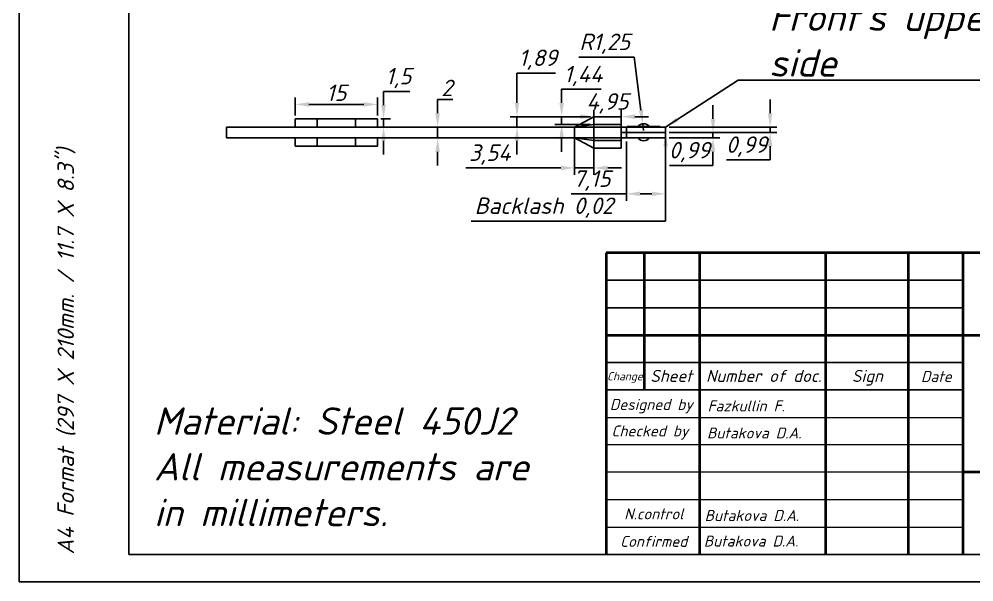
# Model space of a CAD drawing. Header units: millimetres. Extents: x 0 to 617, y 0 to 210.
# Drawn here: x 0 to 174, y 0 to 102.6 of the extents above; entities that cross this region are included whole.
import ezdxf

# ---------------------------------------------------------------- set-up
doc = ezdxf.new("R2010")
doc.units = ezdxf.units.MM
for name, color, linetype, lineweight in [('Основная', 7, 'Continuous', 40), ('текст', 7, 'Continuous', 30), ('тонкая', 7, 'Continuous', 20)]:
    doc.layers.add(name, color=color, linetype=linetype, lineweight=lineweight)
doc.styles.add('GOST', font='ISOCPEUI.TTF')
doc.dimstyles.new('Copy of ISO-25', dxfattribs={"dimtxt": 3, "dimasz": 2.5, "dimexe": 1.25, "dimexo": 0.625, "dimtad": 1, "dimtoh": 1, "dimtxsty": 'GOST', "dimcen": 2.5, "dimadec": 0, "dimazin": 0, "dimtfac": 1, "dimtmove": 0, "dimatfit": 3, "dimfxl": 1, "dimarcsym": 0})

# ---------------------------------------------------------------- blocks, each defined once
blk = doc.blocks.new('*D342')
at = {"color": 0, "lineweight": -2, "transparency": 16777216}
for p, q in [((50.32, 85.08), (50.32, 88.33)), ((52.82, 87.08), (62.82, 87.08)), ((65.32, 85.08), (65.32, 88.33))]:
    blk.add_line(p, q, dxfattribs=at)
at = {"color": 0, "transparency": 16777216}
for points in [[(52.82, 87.49), (52.82, 86.66), (50.32, 87.08)], [(62.82, 87.49), (62.82, 86.66), (65.32, 87.08)]]:
    blk.add_solid(points, dxfattribs=at)
at = {"layer": 'Defpoints', "color": 0, "transparency": 16777216}
for p in [(65.32, 87.08), (50.32, 84.45), (65.32, 84.45)]:
    blk.add_point(p, dxfattribs=at)
at = {"color": 0, "lineweight": 5, "transparency": 16777216, "insert": (57.82, 89.2), "char_height": 3, "attachment_point": 5, "style": 'GOST'}
blk.add_mtext('15', dxfattribs=at)
blk = doc.blocks.new('*D343')
at = {"color": 0, "lineweight": -2, "transparency": 16777216}
for p, q in [((66.42, 86.95), (66.42, 89.45)), ((66.42, 89.45), (71.24, 89.45)), ((65.95, 84.45), (67.67, 84.45)), ((66.42, 82.95), (66.42, 84.45)), ((65.95, 82.95), (67.67, 82.95)), ((66.42, 80.45), (66.42, 77.95))]:
    blk.add_line(p, q, dxfattribs=at)
at = {"color": 0, "transparency": 16777216}
for points in [[(66.01, 86.95), (66.84, 86.95), (66.42, 84.45)], [(66.01, 80.45), (66.84, 80.45), (66.42, 82.95)]]:
    blk.add_solid(points, dxfattribs=at)
at = {"layer": 'Defpoints', "color": 0, "transparency": 16777216}
for p in [(65.32, 84.45), (65.32, 82.95), (66.42, 82.95)]:
    blk.add_point(p, dxfattribs=at)
at = {"color": 0, "lineweight": 5, "transparency": 16777216, "insert": (69.15, 91.88), "char_height": 3, "attachment_point": 5, "style": 'GOST'}
blk.add_mtext('1,5', dxfattribs=at)
blk = doc.blocks.new('*D344')
at = {"color": 0, "lineweight": -2, "transparency": 16777216}
for p, q in [((76.28, 85.45), (76.28, 87.95)), ((76.28, 87.95), (79.03, 87.95)), ((77.2, 82.95), (75.03, 82.95)), ((76.28, 80.95), (76.28, 82.95)), ((77.2, 80.95), (75.03, 80.95)), ((76.28, 78.45), (76.28, 75.95))]:
    blk.add_line(p, q, dxfattribs=at)
at = {"color": 0, "transparency": 16777216}
for points in [[(75.86, 85.45), (76.69, 85.45), (76.28, 82.95)], [(75.86, 78.45), (76.69, 78.45), (76.28, 80.95)]]:
    blk.add_solid(points, dxfattribs=at)
at = {"layer": 'Defpoints', "color": 0, "transparency": 16777216}
for p in [(77.82, 82.95), (76.28, 80.95), (77.82, 80.95)]:
    blk.add_point(p, dxfattribs=at)
at = {"color": 0, "lineweight": 5, "transparency": 16777216, "insert": (77.97, 90.08), "char_height": 3, "attachment_point": 5, "style": 'GOST'}
blk.add_mtext('2', dxfattribs=at)
blk = doc.blocks.new('*D345')
at = {"color": 0, "lineweight": -2, "transparency": 16777216}
for p, q in [((90.74, 87.34), (90.74, 92.8)), ((90.74, 92.8), (97.75, 92.8)), ((104.14, 84.84), (89.49, 84.84)), ((90.74, 82.95), (90.74, 84.84)), ((104.14, 82.95), (89.49, 82.95)), ((90.74, 80.45), (90.74, 77.95))]:
    blk.add_line(p, q, dxfattribs=at)
at = {"color": 0, "transparency": 16777216}
for points in [[(90.33, 87.34), (91.16, 87.34), (90.74, 84.84)], [(90.33, 80.45), (91.16, 80.45), (90.74, 82.95)]]:
    blk.add_solid(points, dxfattribs=at)
at = {"layer": 'Defpoints', "color": 0, "transparency": 16777216}
for p in [(104.77, 84.84), (90.74, 82.95), (104.77, 82.95)]:
    blk.add_point(p, dxfattribs=at)
at = {"color": 0, "lineweight": 5, "transparency": 16777216, "insert": (94.56, 95.23), "char_height": 3, "attachment_point": 5, "style": 'GOST'}
blk.add_mtext('1,89', dxfattribs=at)
blk = doc.blocks.new('*D346')
at = {"color": 0, "lineweight": -2, "transparency": 16777216}
for p, q in [((98.88, 87.34), (98.88, 89.84)), ((98.88, 89.84), (106.09, 89.84)), ((104.14, 84.84), (97.63, 84.84)), ((98.88, 83.4), (98.88, 84.84)), ((104.14, 83.4), (97.63, 83.4)), ((98.88, 80.9), (98.88, 78.4))]:
    blk.add_line(p, q, dxfattribs=at)
at = {"color": 0, "transparency": 16777216}
for points in [[(98.46, 87.34), (99.3, 87.34), (98.88, 84.84)], [(98.46, 80.9), (99.3, 80.9), (98.88, 83.4)]]:
    blk.add_solid(points, dxfattribs=at)
at = {"layer": 'Defpoints', "color": 0, "transparency": 16777216}
for p in [(104.77, 84.84), (98.88, 83.4), (104.77, 83.4)]:
    blk.add_point(p, dxfattribs=at)
at = {"color": 0, "lineweight": 5, "transparency": 16777216, "insert": (102.8, 92.26), "char_height": 3, "attachment_point": 5, "style": 'GOST'}
blk.add_mtext('1,44', dxfattribs=at)
blk = doc.blocks.new('*D349')
at = {"color": 0, "lineweight": -2, "transparency": 16777216}
for p, q in [((104.77, 84.02), (104.77, 86.09)), ((109.72, 84.02), (109.72, 86.09)), ((102.27, 84.84), (99.77, 84.84)), ((104.77, 84.84), (109.72, 84.84)), ((112.22, 84.84), (114.72, 84.84))]:
    blk.add_line(p, q, dxfattribs=at)
at = {"color": 0, "transparency": 16777216}
for points in [[(102.27, 85.26), (102.27, 84.42), (104.77, 84.84)], [(112.22, 85.26), (112.22, 84.42), (109.72, 84.84)]]:
    blk.add_solid(points, dxfattribs=at)
at = {"layer": 'Defpoints', "color": 0, "transparency": 16777216}
for p in [(109.72, 84.84), (104.77, 83.4), (109.72, 83.4)]:
    blk.add_point(p, dxfattribs=at)
at = {"color": 0, "lineweight": 5, "transparency": 16777216, "insert": (107.24, 87.26), "char_height": 3, "attachment_point": 5, "style": 'GOST'}
blk.add_mtext('4,95', dxfattribs=at)
blk = doc.blocks.new('*D350')
at = {"color": 0, "lineweight": -2, "transparency": 16777216}
for p, q in [((101.23, 82.33), (101.23, 74.25)), ((104.77, 82.33), (104.77, 74.25)), ((98.73, 75.5), (81.44, 75.5)), ((104.77, 75.5), (101.23, 75.5)), ((107.27, 75.5), (109.77, 75.5))]:
    blk.add_line(p, q, dxfattribs=at)
at = {"color": 0, "transparency": 16777216}
for points in [[(98.73, 75.91), (98.73, 75.08), (101.23, 75.5)], [(107.27, 75.91), (107.27, 75.08), (104.77, 75.5)]]:
    blk.add_solid(points, dxfattribs=at)
at = {"layer": 'Defpoints', "color": 0, "transparency": 16777216}
for p in [(101.23, 82.95), (104.77, 82.95), (104.77, 75.5)]:
    blk.add_point(p, dxfattribs=at)
at = {"color": 0, "lineweight": 5, "transparency": 16777216, "insert": (85.79, 77.92), "char_height": 3, "attachment_point": 5, "style": 'GOST'}
blk.add_mtext('3,54', dxfattribs=at)
blk = doc.blocks.new('*D351')
at = {"color": 0, "lineweight": -2, "transparency": 16777216}
for p, q in [((102.04, 95.72), (112.07, 95.72)), ((112.07, 95.72), (113.33, 86.02)), ((113.82, 82.3), (113.66, 83.54))]:
    blk.add_line(p, q, dxfattribs=at)
at = {"color": 0, "transparency": 16777216}
blk.add_solid([(113.75, 86.08), (112.92, 85.97), (113.66, 83.54)], dxfattribs=at)
at = {"layer": 'Defpoints', "color": 0, "transparency": 16777216}
for p in [(113.66, 83.54), (113.82, 82.3)]:
    blk.add_point(p, dxfattribs=at)
at = {"color": 0, "lineweight": 5, "transparency": 16777216, "insert": (106.74, 98.14), "char_height": 3, "attachment_point": 5, "style": 'GOST'}
blk.add_mtext('R1,25', dxfattribs=at)
blk = doc.blocks.new('*D352')
at = {"color": 0, "lineweight": -2, "transparency": 16777216}
for p, q in [((110.67, 80.33), (110.67, 69.51)), ((117.82, 80.33), (117.82, 69.51)), ((110.67, 70.76), (100.61, 70.76)), ((115.32, 70.76), (113.17, 70.76))]:
    blk.add_line(p, q, dxfattribs=at)
at = {"color": 0, "transparency": 16777216}
for points in [[(113.17, 71.18), (113.17, 70.35), (110.67, 70.76)], [(115.32, 71.18), (115.32, 70.35), (117.82, 70.76)]]:
    blk.add_solid(points, dxfattribs=at)
at = {"layer": 'Defpoints', "color": 0, "transparency": 16777216}
for p in [(110.67, 80.95), (117.82, 80.95), (117.82, 70.76)]:
    blk.add_point(p, dxfattribs=at)
at = {"color": 0, "lineweight": 5, "transparency": 16777216, "insert": (104.39, 73.19), "char_height": 3, "attachment_point": 5, "style": 'GOST'}
blk.add_mtext('7,15', dxfattribs=at)
blk = doc.blocks.new('*D523')
at = {"color": 0, "lineweight": -2, "transparency": 16777216}
for p, q in [((136.87, 85.45), (136.87, 87.95)), ((118.45, 82.95), (138.12, 82.95)), ((118.45, 81.96), (138.12, 81.96)), ((136.87, 82.95), (136.87, 81.96)), ((136.87, 79.46), (136.87, 76.96)), ((136.87, 76.96), (128.93, 76.96))]:
    blk.add_line(p, q, dxfattribs=at)
at = {"color": 0, "transparency": 16777216}
for points in [[(136.45, 85.45), (137.29, 85.45), (136.87, 82.95)], [(136.45, 79.46), (137.29, 79.46), (136.87, 81.96)]]:
    blk.add_solid(points, dxfattribs=at)
at = {"layer": 'Defpoints', "color": 0, "transparency": 16777216}
for p in [(117.82, 82.95), (117.82, 81.96), (136.87, 81.96)]:
    blk.add_point(p, dxfattribs=at)
at = {"color": 0, "lineweight": 5, "transparency": 16777216, "insert": (132.59, 79.39), "char_height": 3, "attachment_point": 5, "style": 'GOST'}
blk.add_mtext('0,99', dxfattribs=at)
blk = doc.blocks.new('*D524')
at = {"color": 0, "lineweight": -2, "transparency": 16777216}
for p, q in [((126.46, 84.44), (126.46, 86.94)), ((118.45, 81.94), (127.71, 81.94)), ((126.46, 81.94), (126.46, 80.95)), ((118.45, 80.95), (127.71, 80.95)), ((126.46, 78.45), (126.46, 75.95)), ((126.46, 75.95), (118.52, 75.95))]:
    blk.add_line(p, q, dxfattribs=at)
at = {"color": 0, "transparency": 16777216}
for points in [[(126.05, 84.44), (126.88, 84.44), (126.46, 81.94)], [(126.05, 78.45), (126.88, 78.45), (126.46, 80.95)]]:
    blk.add_solid(points, dxfattribs=at)
at = {"layer": 'Defpoints', "color": 0, "transparency": 16777216}
for p in [(117.82, 81.94), (117.82, 80.95), (126.46, 80.95)]:
    blk.add_point(p, dxfattribs=at)
at = {"color": 0, "lineweight": 5, "transparency": 16777216, "insert": (122.18, 78.38), "char_height": 3, "attachment_point": 5, "style": 'GOST'}
blk.add_mtext('0,99', dxfattribs=at)

msp = doc.modelspace()

# ---------------------------------------------------------------- linework, layer by layer
for p, q in [((0, 210), (0, 0)), ((20, 205), (20, 5)), ((50.32, 82.953), (50.32, 84.453)), ((50.32, 82.953), (50.32, 84.453)), ((50.32, 84.453), (50.32, 82.953)), ((65.32, 84.453), (50.32, 84.453)), ((54.32, 82.953), (54.32, 84.453)), ((61.32, 82.953), (61.32, 84.453)), ((65.32, 82.953), (65.32, 84.453)), ((65.32, 82.953), (65.32, 84.453)), ((104.766, 84.839), (101.23, 82.953)), ((104.766, 79.066), (104.766, 84.839)), ((109.715, 84.839), (104.766, 84.839)), ((104.766, 84.839), (104.766, 82.953)), ((109.715, 79.066), (109.715, 84.839)), ((109.715, 84.839), (109.715, 79.066)), ((109.715, 83.396), (109.715, 84.839)), ((109.715, 82.953), (109.715, 84.453)), ((109.715, 79.453), (109.715, 84.453)), ((117.82, 82.953), (37.82, 82.953)), ((37.82, 82.953), (37.82, 80.953)), ((104.766, 83.396), (101.23, 82.953)), ((101.23, 80.953), (101.23, 82.953)), ((101.23, 82.953), (104.766, 82.953)), ((109.715, 83.396), (104.766, 83.396)), ((109.715, 80.953), (109.715, 82.953)), ((110.67, 81.953), (109.715, 81.953)), ((110.67, 80.953), (110.67, 82.953)), ((110.67, 81.963), (117.82, 81.963)), ((110.67, 81.943), (117.82, 81.943)), ((110.82, 82.953), (110.82, 83.053)), ((110.82, 83.053), (116.82, 83.053)), ((112.82, 82.953), (113.82, 82.953)), ((112.82, 81.943), (112.82, 81.963)), ((114.82, 81.943), (114.82, 81.963)), ((116.82, 83.053), (116.82, 82.953)), ((117.82, 81.963), (117.82, 82.953)), ((117.82, 80.953), (117.82, 81.943)), ((37.82, 80.953), (117.82, 80.953)), ((50.32, 79.453), (50.32, 80.953)), ((50.32, 80.953), (50.32, 79.453)), ((54.32, 79.453), (54.32, 80.953)), ((61.32, 79.453), (61.32, 80.953)), ((65.32, 79.453), (65.32, 80.953)), ((65.32, 79.453), (65.32, 80.953)), ((104.766, 79.066), (101.23, 80.953)), ((104.766, 80.509), (101.23, 80.953)), ((109.715, 80.509), (104.766, 80.509)), ((50.32, 79.453), (65.32, 79.453)), ((109.715, 79.066), (104.766, 79.066)), ((172, 55), (107, 55)), ((172, 50), (107, 50)), ((172, 40), (107, 40)), ((172, 35), (107, 35)), ((20, 5), (292, 5)), ((0, 0), (297, 0))]:
    msp.add_line(p, q)
for centre, start, end in [((113.82, 82.303), 36.8699, 143.1301), ((113.82, 81.703), 216.8699, 323.1301)]:
    msp.add_arc(centre, 1.25, start, end)
at = {"layer": 'Основная'}
for p, q in [((107, 60), (107, 5)), ((292, 60), (107, 60)), ((114, 35), (114, 60)), ((124, 60), (124, 5)), ((147, 5), (147, 60)), ((162, 60), (162, 5)), ((172, 60), (172, 5)), ((107, 45), (292, 45)), ((292, 20), (172, 20))]:
    msp.add_line(p, q, dxfattribs=at)
at = {"layer": 'тонкая'}
for p, q in [((107, 30), (172, 30)), ((172, 25), (107, 25)), ((172, 20), (107, 20))]:
    msp.add_line(p, q, dxfattribs=at)
for points in [[(107, 15), (172, 15)], [(107, 10), (172, 10)]]:
    msp.add_lwpolyline(points, dxfattribs=at)

# ---------------------------------------------------------------- texts
at = {"style": 'GOST'}
msp.add_text('А4 Format (297 X 210mm. / 11.7 X 8.3")', height=3, rotation=90, dxfattribs=at).set_placement((10, 5))
for s, insert, char_height, attachment_point in [("Front's upper \\Pside", (136.678, 92.144), 5, 7), ('Backlash 0,02', (108.271, 66.402), 3, 9)]:
    msp.add_mtext(s, dxfattribs=dict(at, insert=insert, char_height=char_height, attachment_point=attachment_point))
at = {"insert": (24.572, 10.163), "char_height": 5, "width": 71.81663, "attachment_point": 7, "style": 'GOST'}
msp.add_mtext('Material: Steel 450J2\\PAll measurements are in millimeters.', dxfattribs=at)
at = {"layer": 'текст', "style": 'GOST'}
for s, height, p in [('Sheet', 2.2, (115.021, 36.462)), ('Number of doc.', 2.2, (125.193, 36.462)), ('Sign', 2.2, (151.766, 36.462)), ('Date', 2, (164.365, 36.462)), ('Change', 1.5, (107.158, 36.761)), ('Designed by', 2, (107.661, 31.361)), ('Fazkullin F.', 2, (125.479, 31.097)), ('Checked by', 2, (107.962, 26.529)), ('Butakova D.A.', 2, (125.37, 26.156)), ('N.control', 2, (110.272, 11.412)), ('Butakova D.A.', 2, (124.944, 11.114)), ('Confirmed', 2, (109.533, 6.392)), ('Butakova D.A.', 2, (124.789, 6.451))]:
    msp.add_text(s, height=height, dxfattribs=at).set_placement(p)

# ---------------------------------------------------------------- dimensions: what is measured, and where the dimension line sits
at = {"lineweight": 5}
dim = msp.add_radius_dim(center=(113.82, 82.303), mpoint=(113.658, 83.542), dimstyle='Copy of ISO-25', dxfattribs=at)
dim.commit()
dim.dimension.update_dxf_attribs({"geometry": '*D351', "text_midpoint": (106.74, 95.719), "dimtype": 164})
for base, p1, p2, picture, middle in [((90.744, 82.953), (104.766, 84.839), (104.766, 82.953), '*D345', (94.561, 92.805)), ((98.88, 83.396), (104.766, 84.839), (104.766, 83.396), '*D346', (102.796, 89.839)), ((66.424, 82.953), (65.32, 84.453), (65.32, 82.953), '*D343', (69.146, 89.453)), ((76.277, 80.953), (77.82, 82.953), (77.82, 80.953), '*D344', (77.967, 87.953))]:
    dim = msp.add_linear_dim(base=base, p1=p1, p2=p2, angle=90, dimstyle='Copy of ISO-25', dxfattribs=at)
    dim.commit()
    dim.dimension.update_dxf_attribs({"geometry": picture, "text_midpoint": middle, "dimtype": 160})
dim = msp.add_linear_dim(base=(65.32, 87.078), p1=(50.32, 84.453), p2=(65.32, 84.453), dimstyle='Copy of ISO-25', dxfattribs=at)
dim.commit()
dim.dimension.update_dxf_attribs({"geometry": '*D342', "text_midpoint": (57.82, 89.203)})
for base, p1, p2, picture, middle in [((109.715, 84.839), (104.766, 83.396), (109.715, 83.396), '*D349', (107.24, 84.839)), ((104.766, 75.497), (101.23, 82.953), (104.766, 82.953), '*D350', (85.792, 75.497)), ((117.82, 70.764), (110.67, 80.953), (117.82, 80.953), '*D352', (104.388, 70.764))]:
    dim = msp.add_linear_dim(base=base, p1=p1, p2=p2, dimstyle='Copy of ISO-25', dxfattribs=at)
    dim.commit()
    dim.dimension.update_dxf_attribs({"geometry": picture, "text_midpoint": middle, "dimtype": 160})
for base, p1, p2, picture, middle in [((136.872, 81.963), (117.82, 82.953), (117.82, 81.963), '*D523', (132.586, 79.388)), ((126.463, 80.953), (117.82, 81.943), (117.82, 80.953), '*D524', (122.178, 78.378))]:
    dim = msp.add_linear_dim(base=base, p1=p1, p2=p2, angle=90, dimstyle='Copy of ISO-25', dxfattribs=at)
    dim.commit()
    dim.dimension.update_dxf_attribs({"geometry": picture, "text_midpoint": middle})

# ---------------------------------------------------------------- leaders
for points in [[(166.339, 133.393), (206.797, 87.365), (209.297, 87.365)], [(166.839, 120.846), (206.797, 79.365), (209.297, 79.365)]]:
    msp.add_leader(points, dimstyle='Copy of ISO-25', dxfattribs=at)
at = {"lineweight": 5, "annotation_type": 0, "has_hookline": 1}
for points, hookline_direction, text_width in [([(117.82, 82.953), (131.053, 91.519), (133.553, 91.519)], 0, 42.985), ([(117.82, 81.943), (117.82, 65.777), (108.896, 65.777)], 1, 25.907)]:
    msp.add_leader(points, dimstyle='Copy of ISO-25', dxfattribs=dict(at, hookline_direction=hookline_direction, text_width=text_width))

doc.saveas('drawing.dxf')
